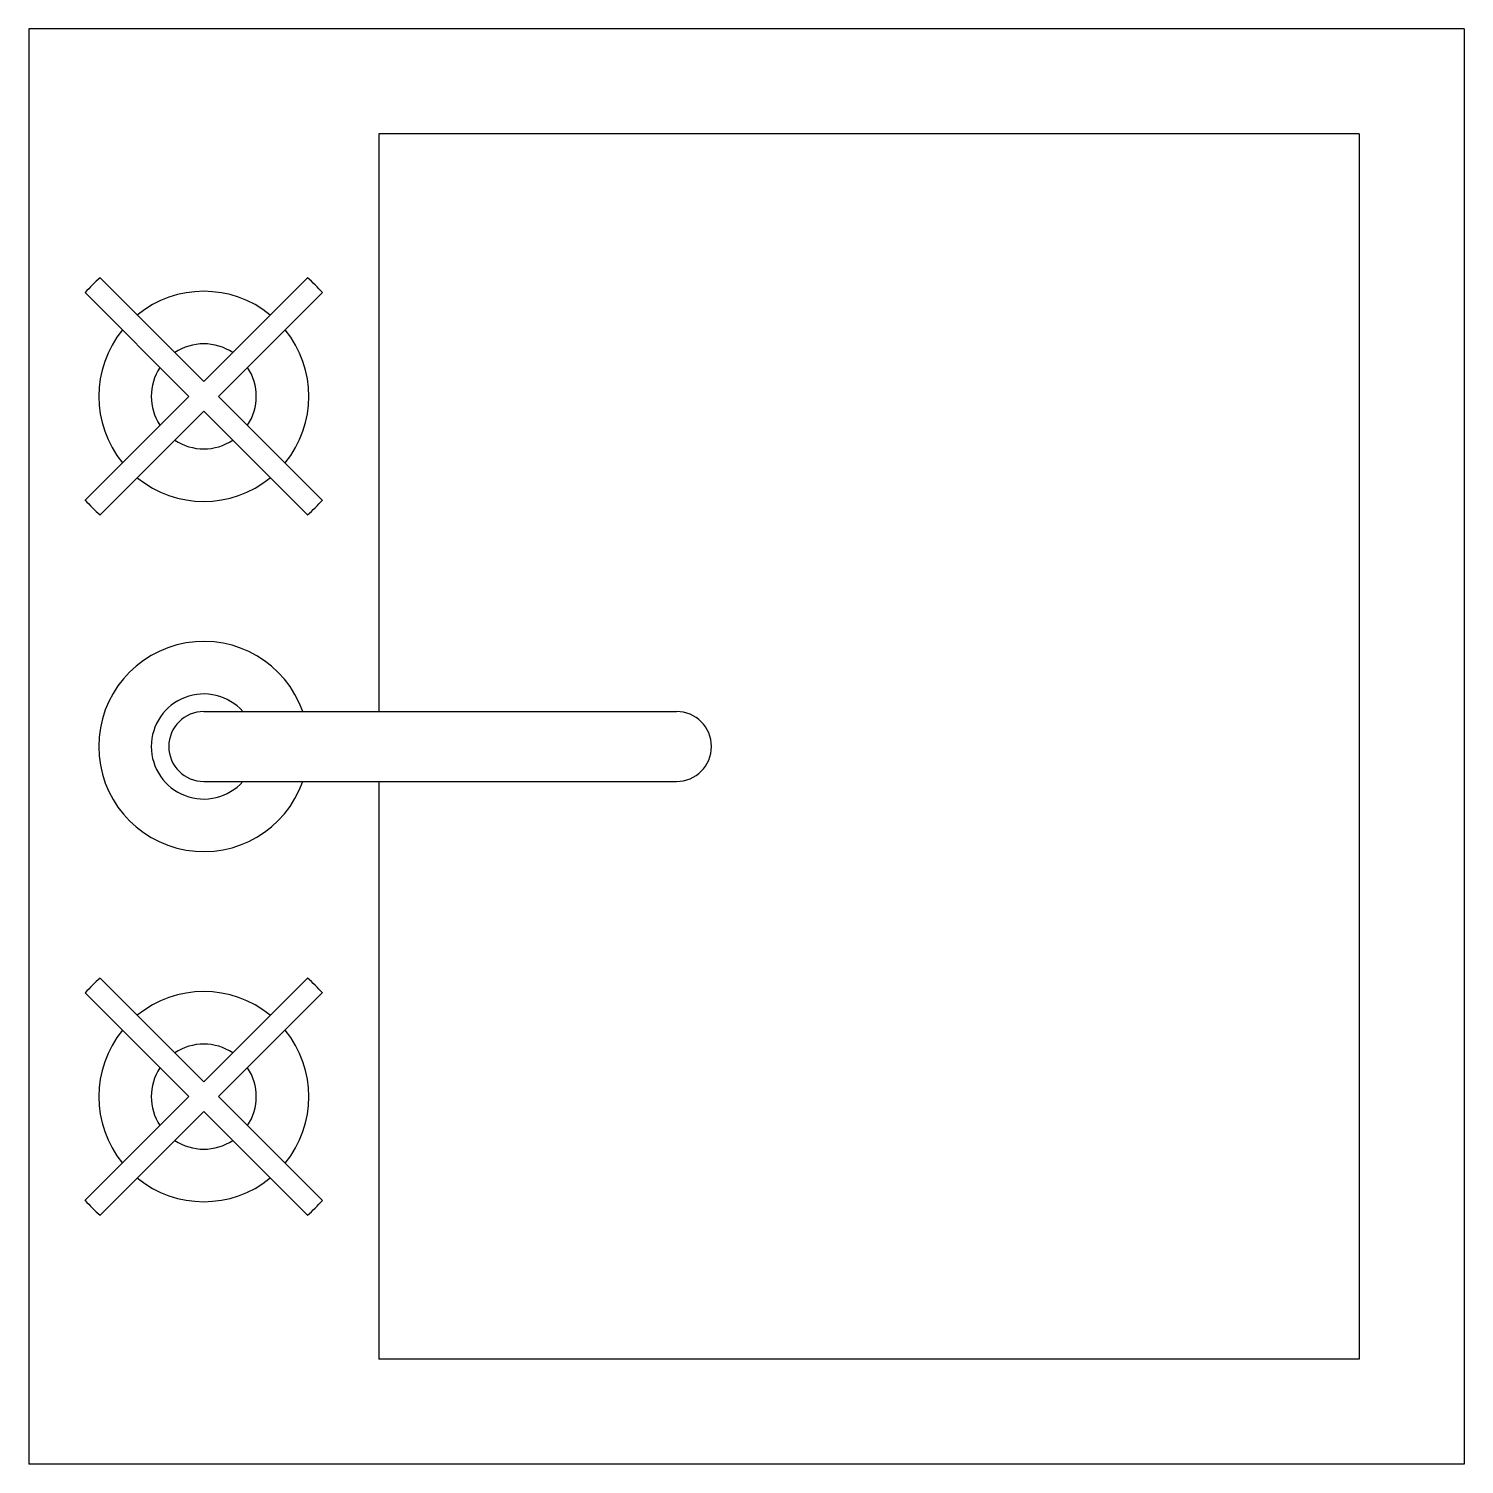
# Model space of a CAD drawing. Header units: millimetres. Extents: x -2896.337 to -2895.927, y 2966.635 to 2967.045.
import ezdxf

# ---------------------------------------------------------------- set-up
doc = ezdxf.new("R2010")
doc.units = ezdxf.units.MM
doc.header["$LTSCALE"] = 10
doc.layers.add('banheiro_louças', color=2, linetype='Continuous')

msp = doc.modelspace()

# ---------------------------------------------------------------- linework, layer by layer
at = {"layer": 'banheiro_louças'}
for p, q in [((-2895.927002360489, 2967.045248528223), (-2896.337002360489, 2967.045248528223)), ((-2896.337002360489, 2967.045248528223), (-2896.337002360489, 2966.635248528223)), ((-2895.927002360489, 2967.045248528223), (-2895.927002360489, 2966.635248528223)), ((-2895.957002360489, 2967.015248528223), (-2896.237002360489, 2967.015248528223)), ((-2896.237002360489, 2967.015248528223), (-2896.237002360489, 2966.850248528223)), ((-2895.957002360489, 2967.015248528223), (-2895.957002360489, 2966.665248528223)), ((-2896.237002360489, 2966.830248528223), (-2896.237002360489, 2966.665248528223)), ((-2895.957002360489, 2966.665248528223), (-2896.237002360489, 2966.665248528223)), ((-2895.927002360489, 2966.635248528223), (-2896.337002360489, 2966.635248528223))]:
    msp.add_line(p, q, dxfattribs=at)
at = {"layer": 'banheiro_louças', "color": 1}
for p, q in [((-2896.287002360489, 2966.94449116891), (-2896.316630055878, 2966.974118864299)), ((-2896.287002360489, 2966.94449116891), (-2896.257303875679, 2966.97418965372)), ((-2896.291245001176, 2966.940248528223), (-2896.320872696565, 2966.969876223612)), ((-2896.282759719802, 2966.940248528223), (-2896.253061234991, 2966.969947013033)), ((-2896.320943485985, 2966.910550043413), (-2896.291245001176, 2966.940248528223)), ((-2896.253061234991, 2966.910550043413), (-2896.282759719802, 2966.940248528223)), ((-2896.316700845299, 2966.906307402726), (-2896.287002360489, 2966.936005887535)), ((-2896.257303875679, 2966.906307402726), (-2896.287002360489, 2966.936005887536)), ((-2896.287002360489, 2966.850248528223), (-2896.152002360488, 2966.850248528223)), ((-2896.287002360489, 2966.830248528223), (-2896.152002360488, 2966.830248528223)), ((-2896.287002360489, 2966.74449116891), (-2896.316630055878, 2966.774118864299)), ((-2896.287002360489, 2966.74449116891), (-2896.257303875679, 2966.77418965372)), ((-2896.291245001176, 2966.740248528223), (-2896.320872696565, 2966.769876223612)), ((-2896.282759719802, 2966.740248528223), (-2896.253061234991, 2966.769947013032)), ((-2896.320943485985, 2966.710550043413), (-2896.291245001176, 2966.740248528223)), ((-2896.253061234991, 2966.710550043413), (-2896.282759719802, 2966.740248528223)), ((-2896.316700845299, 2966.706307402726), (-2896.287002360489, 2966.736005887536)), ((-2896.257303875679, 2966.706307402726), (-2896.287002360489, 2966.736005887536))]:
    msp.add_line(p, q, dxfattribs=at)
for centre, radius, start, end in [((-2896.287002360489, 2966.940248528223), 0.045, 131.1774462707361, 138.8225537292639), ((-2896.287002360489, 2966.940248528223), 0.045, 41.17744627073606, 48.82255372840622), ((-2896.287002360489, 2966.940248528223), 0.03, 50.73917047633584, 129.2608295226555), ((-2896.287002360489, 2966.940248528223), 0.03, 140.7391704773445, 219.2608295236642), ((-2896.287002360489, 2966.940248528223), 0.03, 320.7391704773445, 39.26082952265547), ((-2896.287002360489, 2966.940248528223), 0.015, 56.5369590318661, 123.4630409670471), ((-2896.287002360489, 2966.940248528223), 0.015, 146.5369590329529, 213.4630409670471), ((-2896.287002360489, 2966.940248528223), 0.015, 326.5369590329529, 33.46304096704709), ((-2896.287002360489, 2966.940248528223), 0.015, 236.536959032953, 303.4630409681339), ((-2896.287002360489, 2966.940248528223), 0.03, 230.7391704773445, 309.2608295236641), ((-2896.287002360489, 2966.940248528223), 0.045, 221.1774462707361, 228.8225537292639), ((-2896.287002360489, 2966.940248528223), 0.045, 311.177446270736, 318.822553729264), ((-2896.287002360489, 2966.840248528223), 0.03, 19.47122063433232, 340.5287793656677), ((-2896.287002360489, 2966.840248528223), 0.015, 41.81031489614158, 318.1896851038584), ((-2896.287002360489, 2966.840248528223), 0.009999999999999998, 90, 270), ((-2896.152002360488, 2966.840248528223), 0.009999999999999998, 270, 90), ((-2896.287002360489, 2966.740248528223), 0.045, 131.1774462707361, 138.8225537292639), ((-2896.287002360489, 2966.740248528223), 0.045, 41.17744627073606, 48.82255372840622), ((-2896.287002360489, 2966.740248528223), 0.03, 50.73917047633584, 129.2608295226555), ((-2896.287002360489, 2966.740248528223), 0.03, 140.7391704773445, 219.2608295236642), ((-2896.287002360489, 2966.740248528223), 0.03, 320.7391704773445, 39.26082952265547), ((-2896.287002360489, 2966.740248528223), 0.015, 56.5369590318661, 123.4630409670471), ((-2896.287002360489, 2966.740248528223), 0.015, 146.5369590329529, 213.4630409670471), ((-2896.287002360489, 2966.740248528223), 0.015, 326.5369590329529, 33.46304096704709), ((-2896.287002360489, 2966.740248528223), 0.015, 236.536959032953, 303.4630409681339), ((-2896.287002360489, 2966.740248528223), 0.03, 230.7391704773445, 309.2608295236641), ((-2896.287002360489, 2966.740248528223), 0.045, 221.1774462707361, 228.8225537292639), ((-2896.287002360489, 2966.740248528223), 0.045, 311.177446270736, 318.822553729264)]:
    msp.add_arc(centre, radius, start, end, dxfattribs=at)

doc.saveas('drawing.dxf')
